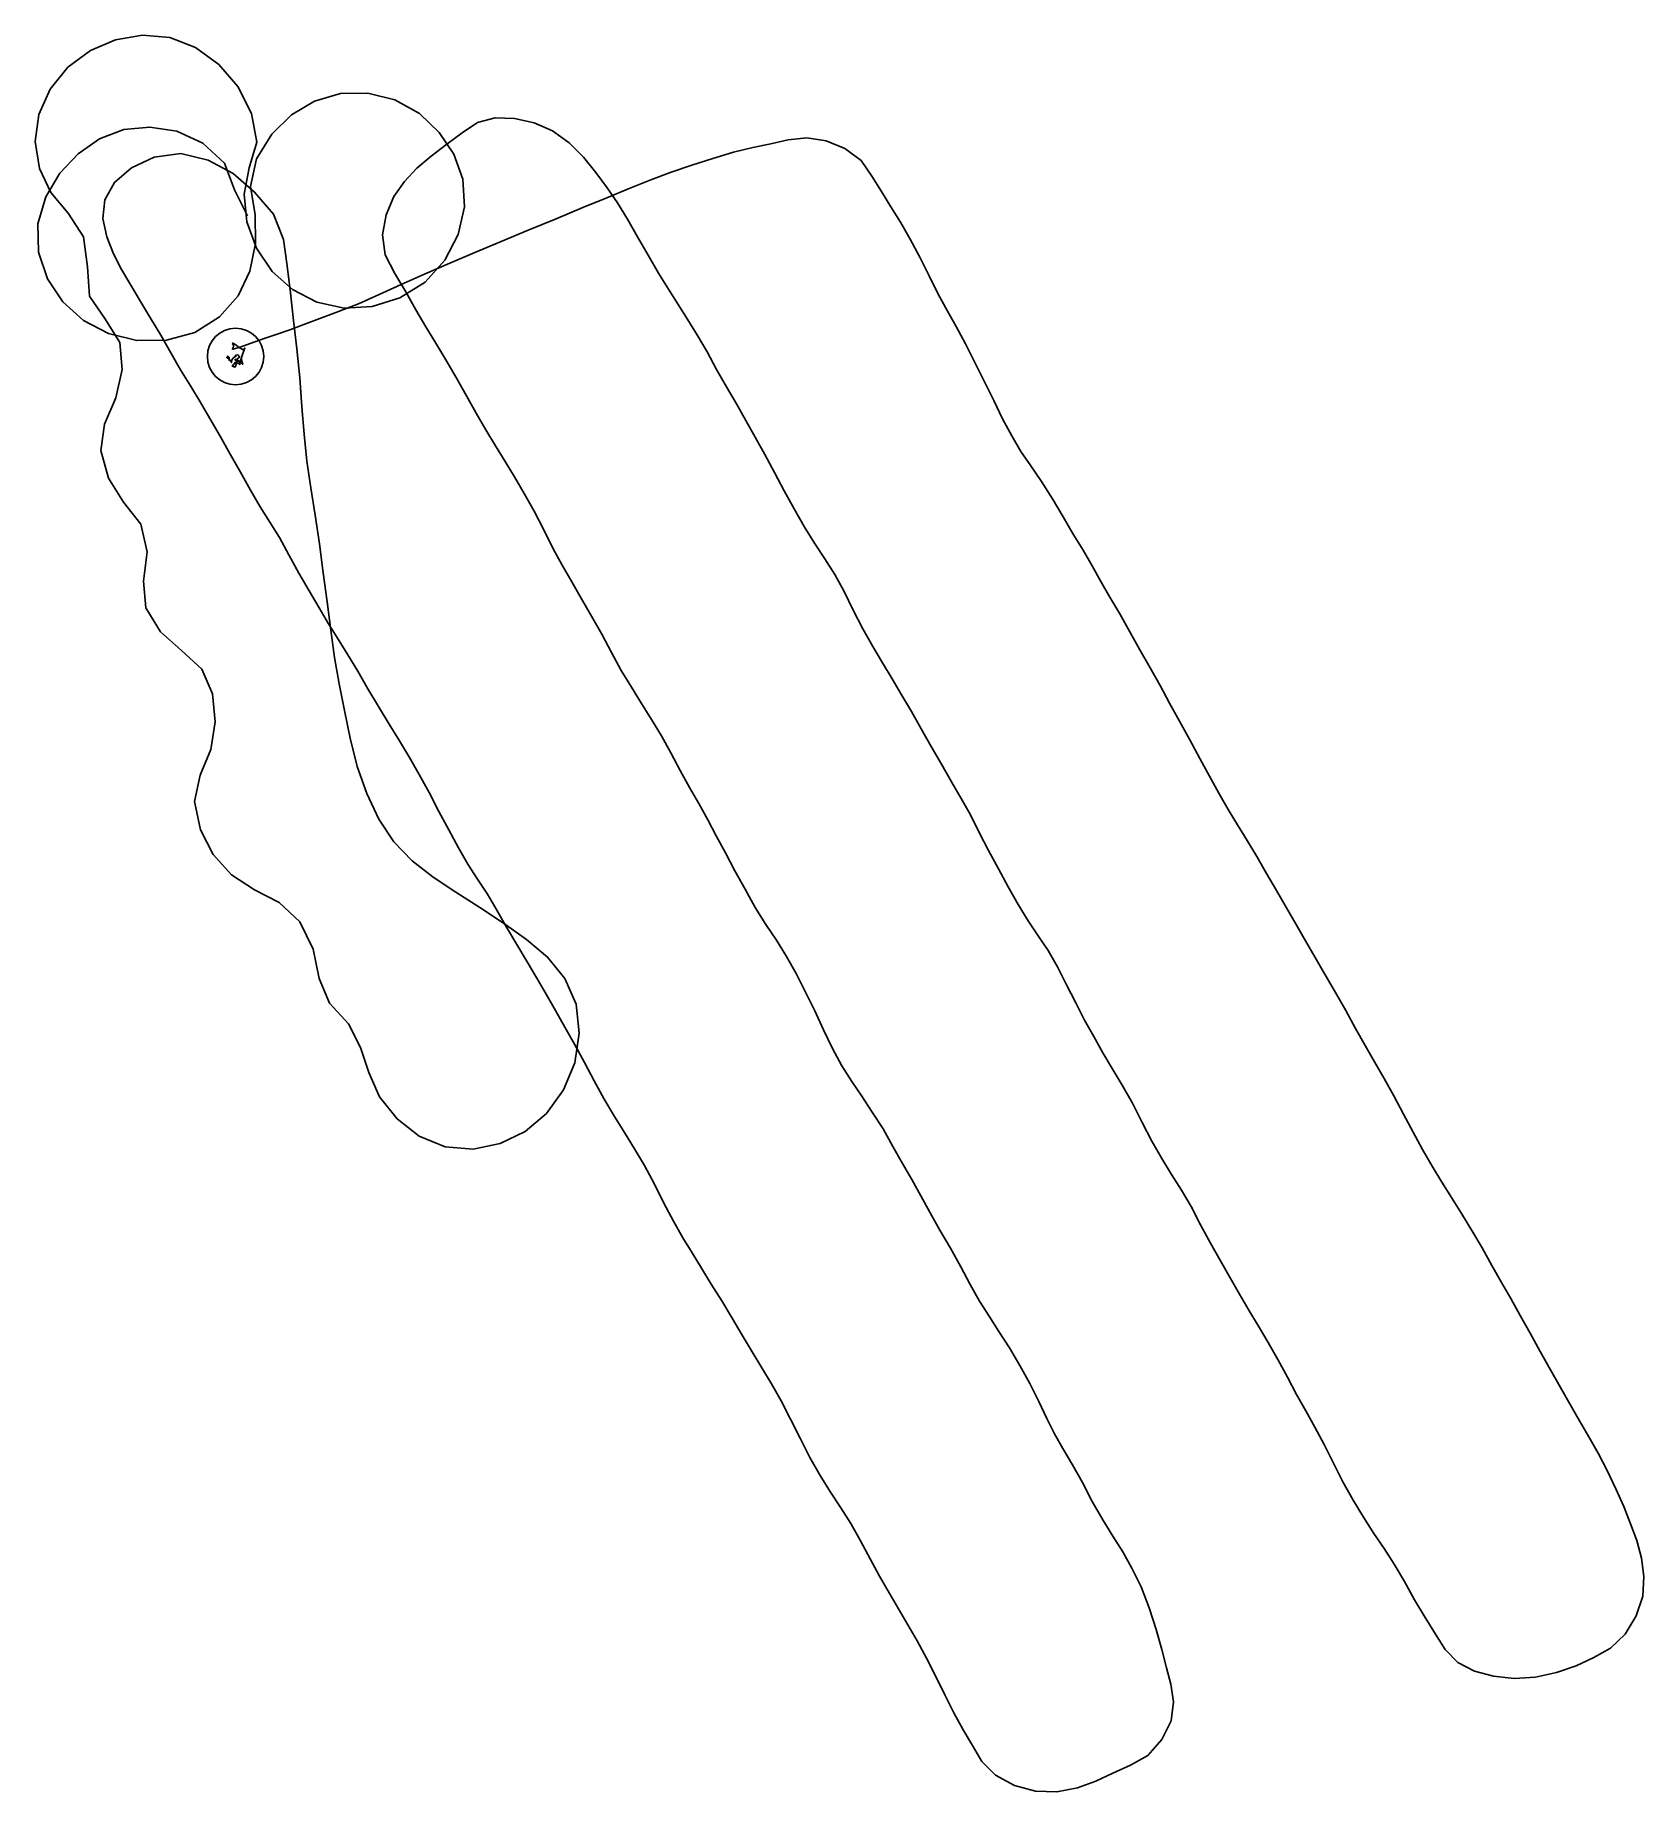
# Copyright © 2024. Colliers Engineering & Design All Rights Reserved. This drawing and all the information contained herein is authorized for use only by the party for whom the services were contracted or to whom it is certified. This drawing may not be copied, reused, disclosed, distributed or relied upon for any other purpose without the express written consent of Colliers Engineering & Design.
# Model space of a CAD drawing. Extents: x 651772 to 654117, y 1374840 to 1377402.
import ezdxf

# ---------------------------------------------------------------- set-up
doc = ezdxf.new("R2010")
doc.units = 0
doc.header["$MEASUREMENT"] = 0
doc.layers.add('_PATH', color=7, linetype='Continuous', true_color=0xcfffbc)

msp = doc.modelspace()

# ---------------------------------------------------------------- linework, layer by layer
at = {"layer": '_PATH', "elevation": 0.351, "flags": 128}
msp.add_lwpolyline([(652081.143, 1377138.785), (652062.302, 1377176.443), (652047.533, 1377215.589), (652016.094, 1377244.724), (651978.139, 1377261.84), (651938.91, 1377268.13), (651900.731, 1377264.296), (651865.346, 1377250.698), (651834.142, 1377229.179), (651807.762, 1377200.873), (651787.135, 1377166.108), (651775.739, 1377126.897), (651776.744, 1377085.391), (651789.522, 1377046.782), (651812.014, 1377013.402), (651842.105, 1376986.164), (651878.669, 1376966.896), (651919.839, 1376956.595), (651962.947, 1376957.027), (652004.393, 1376968.638), (652040.217, 1376991.33), (652067.436, 1377021.86), (652084.727, 1377057.999), (652093.07, 1377098.169), (652092.355, 1377139.837), (652085.699, 1377181.284), (652094.504, 1377221.819), (652116.842, 1377257.903), (652145.574, 1377286.032), (652178.865, 1377306.035), (652216.765, 1377317.023), (652256.672, 1377317.711), (652296.097, 1377307.815), (652331.839, 1377287.837), (652360.767, 1377260.331), (652382.096, 1377228.382), (652395.306, 1377191.825), (652397.567, 1377151.502), (652388.389, 1377111.141), (652368.919, 1377073.925), (652340.114, 1377041.928), (652303.503, 1377018.935), (652263.084, 1377006.372), (652222.013, 1377004.029), (652182.547, 1377012.702), (652147.016, 1377031.115), (652117.211, 1377057.311), (652094.15, 1377091.297), (652080.078, 1377130.068), (652076.365, 1377169.978), (652083.455, 1377208.519), (652094.85, 1377245.952), (652087.06, 1377287.818), (652067.019, 1377327.379), (652039.311, 1377359.485), (652005.542, 1377384.055), (651968.122, 1377398.702), (651928.174, 1377402.108), (651888.988, 1377395.303), (651852.11, 1377379.49), (651819.478, 1377355.622), (651793.646, 1377323.49), (651776.935, 1377286.157), (651771.605, 1377246.793), (651777.968, 1377207.745), (651794.507, 1377172.43), (651819.564, 1377142.298), (651842.043, 1377108.057), (651847.784, 1377064.226), (651850.944, 1377021.292), (651874.287, 1376987.421), (651895.094, 1376953.699), (651898.638, 1376914.547), (651889.373, 1376873.273), (651872.882, 1376834.773), (651867.346, 1376796.323), (651878.54, 1376756.144), (651900.492, 1376720.857), (651925.489, 1376688.734), (651934.729, 1376648.567), (651929.8, 1376605.737), (651932.893, 1376566.774), (651954.444, 1376531.899), (651984.778, 1376504.537), (652014.432, 1376477.654), (652030.223, 1376441.38), (652034.196, 1376400.476), (652027.987, 1376360.363), (652012.416, 1376323.088), (652003.99, 1376284.621), (652012.799, 1376243.338), (652031.049, 1376207.236), (652058.117, 1376177.705), (652091.373, 1376155.84), (652127.216, 1376137.347), (652157.437, 1376108.832), (652176.968, 1376068.934), (652185.8, 1376026.384), (652200.869, 1375990.304), (652228.741, 1375960.328), (652246.193, 1375925.928), (652258.091, 1375889.497), (652273.615, 1375853.756), (652299.427, 1375821.72), (652331.638, 1375796.271), (652369.614, 1375781.014), (652410.109, 1375777.385), (652449.795, 1375785.527), (652485.962, 1375803.19), (652517.343, 1375829.705), (652541.863, 1375863.962), (652558.451, 1375903.592), (652564.953, 1375946.537), (652560.64, 1375988.791), (652544.027, 1376026.477), (652518.871, 1376057.564), (652487.964, 1376083.252), (652454.656, 1376107.289), (652419.944, 1376130.067), (652385.1, 1376152.121), (652351.872, 1376174.262), (652321.425, 1376198.02), (652294.757, 1376225.838), (652272.94, 1376258.683), (652255.321, 1376295.988), (652241.28, 1376335.688), (652230.756, 1376376.734), (652222.692, 1376417.155), (652215.038, 1376455.85), (652208.157, 1376494.701), (652202.667, 1376534.468), (652197.57, 1376575.655), (652191.768, 1376617.919), (652186.07, 1376660.327), (652179.684, 1376701.981), (652173.772, 1376742.154), (652167.848, 1376781.009), (652163.716, 1376819.957), (652160.652, 1376860.072), (652157.574, 1376902.514), (652153.184, 1376944.624), (652148.369, 1376985.962), (652143.939, 1377026.305), (652138.94, 1377065.493), (652133.783, 1377104.299), (652118.959, 1377140.874), (652091.665, 1377173.305), (652060.217, 1377200.236), (652024.119, 1377219.561), (651984.219, 1377229.254), (651945.33, 1377224.185), (651912.098, 1377208.543), (651887.504, 1377187.249), (651873.187, 1377161.975), (651870.164, 1377134.56), (651876.222, 1377107.967), (651885.674, 1377083.219), (651897.356, 1377060.247), (651911.024, 1377037.242), (651925.177, 1377013.473), (651939.631, 1376989.254), (651954.897, 1376964.365), (651969.366, 1376938.844), (651983.559, 1376914.202), (651997.974, 1376890.91), (652012.212, 1376867.435), (652026.412, 1376842.961), (652041.169, 1376817.245), (652056.12, 1376791.025), (652071.121, 1376764.643), (652085.617, 1376738.421), (652099.908, 1376714.309), (652113.991, 1376692.009), (652127.723, 1376669.283), (652141.631, 1376644.129), (652156.297, 1376617.634), (652171.014, 1376591.605), (652185.532, 1376567.007), (652199.536, 1376543.706), (652213.298, 1376521.06), (652227.442, 1376498.602), (652242.125, 1376474.566), (652256.935, 1376448.807), (652272.276, 1376422.886), (652287.662, 1376397.261), (652302.707, 1376372.804), (652317.364, 1376348.863), (652331.571, 1376323.824), (652345.961, 1376297.599), (652360.207, 1376270.108), (652374.797, 1376242.943), (652388.732, 1376216.895), (652402.699, 1376193.234), (652416.841, 1376171.012), (652431.064, 1376149.128), (652444.972, 1376126.168), (652459.085, 1376101.336), (652473.987, 1376075.834), (652489.042, 1376050.701), (652502.969, 1376026.769), (652516.713, 1376003.466), (652530.146, 1375979.715), (652543.945, 1375955.454), (652558.304, 1375930.383), (652572.455, 1375903.966), (652586.847, 1375877.22), (652601.489, 1375850.541), (652616.224, 1375825.07), (652630.871, 1375801.586), (652645.669, 1375778.143), (652660.37, 1375753.45), (652674.67, 1375726.512), (652688.465, 1375698.621), (652702.428, 1375672.435), (652715.931, 1375648.206), (652729.567, 1375626.076), (652743.384, 1375603.803), (652757.518, 1375580.606), (652772.7, 1375556.402), (652787.799, 1375531.142), (652802.736, 1375506.089), (652817.118, 1375481.877), (652831.344, 1375458.636), (652845.447, 1375435.473), (652859.282, 1375410.523), (652873.042, 1375383.683), (652887.075, 1375355.796), (652901.429, 1375328.031), (652916.058, 1375301.675), (652931.21, 1375277.294), (652946.368, 1375254.409), (652960.911, 1375231.342), (652975.282, 1375206.355), (652989.049, 1375180.113), (653002.682, 1375154.565), (653016.713, 1375130.361), (653030.471, 1375106.939), (653044.135, 1375083.891), (653057.654, 1375060.225), (653071.356, 1375035.152), (653084.718, 1375008.618), (653098.163, 1374981.725), (653111.345, 1374955.387), (653124.863, 1374930.894), (653138.396, 1374907.706), (653152.031, 1374884.43), (653171.76, 1374864.463), (653199.667, 1374849.694), (653230.347, 1374841.171), (653261.602, 1374840.197), (653291.404, 1374845.887), (653318.36, 1374855.574), (653343.116, 1374867.282), (653368.705, 1374878.965), (653394.22, 1374893.202), (653414.589, 1374916.398), (653427.856, 1374943.558), (653431.267, 1374971.334), (653427.495, 1374997.049), (653421.371, 1375021.29), (653414.615, 1375047.625), (653406.112, 1375076.933), (653396.03, 1375108.711), (653384.368, 1375139.439), (653370.879, 1375166.502), (653357.462, 1375190.368), (653343.191, 1375213.075), (653328.377, 1375237.124), (653313.109, 1375263.649), (653298.595, 1375291.231), (653284.105, 1375317.327), (653270.073, 1375341.026), (653257.862, 1375362.37), (653246.725, 1375384.616), (653235.306, 1375409.519), (653222.091, 1375435.641), (653207.318, 1375461.875), (653192.295, 1375487.565), (653177.022, 1375511.714), (653162.762, 1375534.17), (653148.591, 1375556), (653135.021, 1375579.9), (653121.304, 1375606.023), (653106.171, 1375633.071), (653090.727, 1375659.376), (653076.572, 1375684.548), (653063.127, 1375709.324), (653049.796, 1375733.315), (653036.103, 1375756.712), (653022.396, 1375781.318), (653007.917, 1375806.917), (652992.068, 1375831.364), (652977.097, 1375854.67), (652962.677, 1375876.262), (652947.977, 1375898.927), (652934.249, 1375924.251), (652921.329, 1375951.309), (652908.289, 1375978.983), (652894.849, 1376006.614), (652881.363, 1376033.456), (652867.324, 1376058.584), (652852.548, 1376082.234), (652836.872, 1376105.118), (652821.592, 1376129.906), (652806.717, 1376156.751), (652791.869, 1376183.572), (652778.083, 1376209.769), (652764.802, 1376234.388), (652752.337, 1376257.888), (652739.393, 1376281.357), (652725.74, 1376305.043), (652712.189, 1376329.909), (652698.444, 1376355.404), (652684.807, 1376380.379), (652670.382, 1376404.017), (652655.609, 1376427.333), (652640.939, 1376451.144), (652626.339, 1376475.742), (652611.801, 1376501.717), (652597.687, 1376528.72), (652582.945, 1376554.846), (652568.219, 1376580.257), (652553.946, 1376604.925), (652540.142, 1376629.065), (652526.636, 1376654.075), (652513.279, 1376680.586), (652499.176, 1376707.72), (652484.81, 1376733.61), (652470.754, 1376757.726), (652456.852, 1376780.495), (652442.66, 1376803.269), (652428.632, 1376826.514), (652414.728, 1376850.902), (652400.525, 1376876.294), (652385.464, 1376902.616), (652370.68, 1376928.58), (652356.049, 1376953.11), (652341.495, 1376976.926), (652326.835, 1377001.579), (652312.006, 1377027.544), (652296.306, 1377054.317), (652282.009, 1377081.654), (652278.011, 1377111.097), (652283.406, 1377140.248), (652294.739, 1377166.603), (652310.102, 1377188.756), (652328.021, 1377207.924), (652348.958, 1377225.811), (652371.68, 1377243.327), (652394.209, 1377259.733), (652416.54, 1377274.588), (652442.3, 1377281.676), (652470.682, 1377280.528), (652499.485, 1377274.277), (652526.149, 1377262.455), (652550.254, 1377245.051), (652571.27, 1377224.034), (652589.361, 1377201.784), (652605.48, 1377179.413), (652620.659, 1377157.48), (652635.478, 1377133.822), (652650.105, 1377107.876), (652665.47, 1377081.171), (652680.502, 1377055.102), (652694.992, 1377031.461), (652709.465, 1377009.269), (652723.557, 1376986.991), (652737.33, 1376963.927), (652751.454, 1376940.111), (652765.246, 1376914.729), (652779.899, 1376889.004), (652794.137, 1376864.305), (652807.903, 1376840.205), (652821.46, 1376815.757), (652835.432, 1376790.604), (652849.566, 1376764.377), (652863.91, 1376737.474), (652878.165, 1376711.32), (652892.866, 1376685.636), (652908.116, 1376661.291), (652923.101, 1376638.373), (652937.794, 1376615.707), (652951.042, 1376590.677), (652964.432, 1376563.486), (652978.617, 1376536.215), (652992.988, 1376510.619), (653007.231, 1376486.545), (653021.323, 1376463.158), (653035.09, 1376439.948), (653049.265, 1376415.907), (653063.549, 1376390.608), (653078.27, 1376364.624), (653093.432, 1376338.746), (653107.621, 1376313.375), (653121.79, 1376289.056), (653135.371, 1376264.814), (653148.313, 1376239.471), (653161.724, 1376213.055), (653176.108, 1376186.291), (653190.635, 1376160.023), (653205.199, 1376134.455), (653219.7, 1376110.589), (653234.14, 1376088.364), (653248.612, 1376066.992), (653262.105, 1376043.337), (653275.458, 1376017.336), (653288.832, 1375990.948), (653301.933, 1375965.701), (653315.129, 1375941.637), (653328.28, 1375918.163), (653342.209, 1375895.021), (653356.721, 1375870.665), (653371.488, 1375844.338), (653385.914, 1375816.504), (653400.046, 1375789.362), (653414.343, 1375764.054), (653428.634, 1375740.527), (653442.971, 1375717.726), (653457.213, 1375694.049), (653471.044, 1375667.27), (653485.443, 1375640.172), (653499.975, 1375614.576), (653513.9, 1375589.733), (653527.601, 1375565.875), (653541.559, 1375542.631), (653555.425, 1375519.433), (653569.523, 1375495.716), (653583.608, 1375470.628), (653597.699, 1375444.884), (653610.924, 1375419.88), (653624.554, 1375395.996), (653637.749, 1375371.96), (653651.134, 1375346.609), (653664.823, 1375319.706), (653678.592, 1375292.314), (653693.223, 1375265.656), (653708.532, 1375240.651), (653723.639, 1375217.123), (653738.499, 1375194.959), (653753.263, 1375172.37), (653768.21, 1375147.212), (653783.058, 1375120.303), (653798.264, 1375094.55), (653813.295, 1375070.384), (653827.773, 1375047.64), (653845.842, 1375028.739), (653870.346, 1375015.991), (653898.019, 1375008.687), (653928.149, 1375005.694), (653959.391, 1375007.557), (653990.131, 1375014.509), (654018.59, 1375024.091), (654044.292, 1375036.014), (654068.8, 1375049.55), (654090.292, 1375070.066), (654106.121, 1375096.859), (654115.766, 1375125.475), (654117.334, 1375154.251), (654113.739, 1375181.19), (654106.947, 1375206.618), (654098.072, 1375231.026), (654088.286, 1375256.247), (654076.568, 1375282.297), (654064.06, 1375308.748), (654050.634, 1375333.936), (654037.032, 1375357.846), (654023.689, 1375381.144), (654010.01, 1375405.04), (653995.813, 1375429.719), (653981.044, 1375455.679), (653965.946, 1375482.509), (653951.397, 1375509.229), (653936.826, 1375534.93), (653923.21, 1375559.526), (653909.68, 1375583.138), (653895.771, 1375607.758), (653881.379, 1375633.419), (653866.547, 1375658.805), (653851.621, 1375683.482), (653836.948, 1375706.834), (653822.631, 1375729.482), (653808.562, 1375752.589), (653794.783, 1375776.751), (653780.889, 1375802.412), (653766.743, 1375828.636), (653752.943, 1375855.243), (653738.735, 1375880.45), (653724.651, 1375904.615), (653710.859, 1375928.495), (653696.831, 1375953.477), (653682.686, 1375979.517), (653667.483, 1376005.8), (653652.581, 1376031.936), (653637.911, 1376056.966), (653623.832, 1376081.253), (653610.306, 1376105.139), (653596.049, 1376129.431), (653581.5, 1376154.538), (653567.11, 1376179.582), (653552.839, 1376204.308), (653538.757, 1376227.655), (653524.891, 1376250.218), (653511.3, 1376272.836), (653497.775, 1376296.733), (653484.019, 1376321.474), (653469.889, 1376347.24), (653455.074, 1376374.419), (653440.142, 1376401.778), (653425.87, 1376428.071), (653412.04, 1376453.624), (653397.389, 1376479.27), (653382.563, 1376505.514), (653367.755, 1376532.045), (653353.18, 1376558.223), (653338.85, 1376582.505), (653325.428, 1376605.377), (653312.717, 1376627.962), (653299.686, 1376650.91), (653285.358, 1376674.409), (653270.39, 1376699.723), (653255.131, 1376726.092), (653238.965, 1376751.272), (653223.395, 1376774.038), (653209.046, 1376795.042), (653195.635, 1376817.668), (653182.331, 1376842.757), (653169.71, 1376869.24), (653155.804, 1376896.686), (653141.865, 1376924.897), (653128.073, 1376952.108), (653114.473, 1376977.151), (653101.381, 1377000.433), (653088.404, 1377024.563), (653075.113, 1377050.958), (653061.702, 1377078.436), (653047.288, 1377104.643), (653033.177, 1377129.16), (653019.216, 1377151.84), (653005.564, 1377173.943), (652991.741, 1377196.318), (652976.115, 1377219.075), (652952.422, 1377236.684), (652924.897, 1377248.087), (652896.606, 1377252.171), (652869.429, 1377249.182), (652844.126, 1377243.357), (652818.051, 1377238.217), (652789.833, 1377231.531), (652759.964, 1377222.426), (652729.353, 1377212.393), (652699.17, 1377202.502), (652669.303, 1377190.884), (652637.811, 1377178.35), (652605.314, 1377164.939), (652570.392, 1377150.727), (652531.194, 1377134.335), (652490.447, 1377117.567), (652451.031, 1377101.042), (652412.887, 1377085.236), (652376.27, 1377069.402), (652340.193, 1377053.808), (652305.244, 1377038.403), (652273.289, 1377023.681), (652243.128, 1377010.418), (652213.978, 1376999.137), (652186.557, 1376989.018), (652163.384, 1376979.903), (652143.223, 1376972.449), (652124.456, 1376966.104), (652107.203, 1376959.962), (652092.067, 1376954.596), (652079.745, 1376950.309), (652070.369, 1376947.247), (652063.948, 1376945.283), (652060.383, 1376944.164), (652059.211, 1376943.971), (652060.037, 1376945.654), (652061.042, 1376947.754), (652060.759, 1376950.207), (652059.568, 1376952.07), (652059.648, 1376953.126), (652062.672, 1376951.357), (652069.148, 1376946.606), (652074.729, 1376943.405), (652077.596, 1376945.199), (652077.16, 1376945.961), (652072.998, 1376933.623), (652069.582, 1376921.912), (652070.364, 1376922.176), (652064.314, 1376925.555), (652058.956, 1376919.442), (652063.139, 1376917.736), (652065.89, 1376924.593), (652064.184, 1376929.378), (652062.966, 1376928.595), (652066.128, 1376926.448), (652070.589, 1376926.78), (652072.353, 1376930.421), (652072.452, 1376928.432), (652074.347, 1376921.97), (652072.423, 1376923.911), (652068.248, 1376927.228), (652065.785, 1376928.974), (652066.418, 1376929.996), (652067.746, 1376930.979), (652069.212, 1376931.96), (652069.808, 1376932.914), (652067.184, 1376935.783), (652063.988, 1376935.227), (652063.906, 1376933.419), (652064.631, 1376933.91), (652063.764, 1376934.1), (652060.001, 1376930.774), (652057.069, 1376925.88), (652058.027, 1376924.53), (652058.585, 1376925.289), (652057.585, 1376926.31), (652056.615, 1376926.704), (652055.351, 1376928.613), (652054.444, 1376929.042), (652054.895, 1376928.308), (652055.192, 1376928.211), (652054.308, 1376928.353), (652053.601, 1376928.4), (652054.393, 1376928.561), (652054.617, 1376931.342), (652052.558, 1376934.029), (652051.805, 1376932.836), (652052.226, 1376930.857), (652053.643, 1376930.511), (652053.707, 1376931.313), (652052.106, 1376931.763), (652051.155, 1376931.588), (652051.19, 1376932.139), (652051.197, 1376932.802), (652051.202, 1376932.712), (652051.759, 1376932.632), (652051.802, 1376932.631), (652051.641, 1376932.178), (652052.015, 1376931.783), (652052.905, 1376932.488), (652052.301, 1376932.845), (652051.923, 1376931.91), (652052.552, 1376931.326), (652053.486, 1376931.833), (652053.782, 1376932.651), (652053.893, 1376932.509), (652053.881, 1376932.505), (652053.916, 1376932.512), (652053.924, 1376932.423), (652053.958, 1376932.339), (652053.999, 1376932.308), (652053.98, 1376932.321), (652053.92, 1376932.362), (652053.873, 1376932.399), (652053.847, 1376932.418), (652053.83, 1376932.413), (652053.816, 1376932.391), (652053.818, 1376932.382), (652053.822, 1376932.383), (652053.831, 1376932.378), (652053.842, 1376932.355), (652053.85, 1376932.346), (652053.85, 1376932.333), (652053.847, 1376932.326), (652053.841, 1376932.322), (652053.835, 1376932.32), (652053.825, 1376932.316), (652053.812, 1376932.305), (652053.802, 1376932.308), (652053.8, 1376932.306), (652053.81, 1376932.308), (652053.812, 1376932.305), (652053.804, 1376932.315), (652053.793, 1376932.322), (652053.789, 1376932.332), (652053.785, 1376932.335), (652053.778, 1376932.35), (652053.76, 1376932.362), (652053.745, 1376932.362), (652053.747, 1376932.365), (652053.754, 1376932.367), (652053.752, 1376932.366), (652053.747, 1376932.357), (652053.754, 1376932.347), (652053.75, 1376932.335), (652053.753, 1376932.328), (652053.761, 1376932.324), (652053.761, 1376932.316), (652053.758, 1376932.311), (652053.766, 1376932.309), (652053.766, 1376932.306), (652053.772, 1376932.301), (652053.77, 1376932.278), (652053.77, 1376932.264), (652053.771, 1376932.268), (652053.786, 1376932.261), (652053.807, 1376932.25), (652053.808, 1376932.238), (652053.816, 1376932.244), (652053.812, 1376932.268), (652053.811, 1376932.281), (652053.813, 1376932.289), (652053.805, 1376932.314), (652053.778, 1376932.429), (652053.767, 1376932.509), (652053.772, 1376932.525), (652053.78, 1376932.504), (652053.786, 1376932.502), (652053.798, 1376932.47), (652053.811, 1376932.432), (652053.821, 1376932.396), (652053.827, 1376932.365), (652053.828, 1376932.355), (652053.821, 1376932.375), (652053.815, 1376932.36), (652053.801, 1376932.388), (652053.798, 1376932.376), (652053.8, 1376932.361), (652053.804, 1376932.347), (652053.816, 1376932.375), (652053.82, 1376932.382), (652053.813, 1376932.401), (652053.812, 1376932.396), (652053.808, 1376932.391), (652053.797, 1376932.403), (652053.775, 1376932.433), (652053.77, 1376932.424), (652053.768, 1376932.41), (652053.758, 1376932.457), (652053.755, 1376932.485), (652053.751, 1376932.498), (652053.745, 1376932.493), (652053.743, 1376932.48), (652053.74, 1376932.495), (652053.734, 1376932.507), (652053.733, 1376932.501), (652053.736, 1376932.493), (652053.74, 1376932.486), (652053.743, 1376932.479), (652053.747, 1376932.474), (652053.749, 1376932.484), (652053.75, 1376932.514), (652053.752, 1376932.516), (652053.756, 1376932.513), (652053.758, 1376932.505), (652053.758, 1376932.494), (652053.754, 1376932.484), (652053.747, 1376932.475), (652053.742, 1376932.469), (652053.738, 1376932.466), (652053.738, 1376932.502), (652053.74, 1376932.511), (652053.74, 1376932.508), (652053.737, 1376932.505), (652053.734, 1376932.5), (652053.73, 1376932.496), (652053.726, 1376932.491), (652053.723, 1376932.483), (652053.72, 1376932.478), (652053.72, 1376932.474), (652053.72, 1376932.474), (652053.721, 1376932.477), (652053.723, 1376932.482), (652053.728, 1376932.491), (652053.735, 1376932.504), (652053.743, 1376932.518), (652053.749, 1376932.531), (652053.757, 1376932.54), (652053.766, 1376932.539), (652053.776, 1376932.53), (652053.784, 1376932.512), (652053.795, 1376932.492), (652053.805, 1376932.482), (652053.807, 1376932.512), (652053.822, 1376932.511), (652053.832, 1376932.493), (652053.832, 1376932.524), (652053.835, 1376932.515), (652053.837, 1376932.509), (652053.832, 1376932.557), (652053.831, 1376932.557), (652053.828, 1376932.558), (652053.825, 1376932.558), (652053.821, 1376932.558), (652053.818, 1376932.557), (652053.815, 1376932.557), (652053.813, 1376932.556), (652053.81, 1376932.556), (652053.807, 1376932.554), (652053.806, 1376932.556), (652053.805, 1376932.558), (652053.806, 1376932.559), (652053.809, 1376932.559), (652053.811, 1376932.558), (652053.811, 1376932.559), (652053.811, 1376932.557), (652053.808, 1376932.555), (652053.806, 1376932.554), (652053.805, 1376932.554), (652053.804, 1376932.555), (652053.805, 1376932.556), (652053.807, 1376932.557), (652053.808, 1376932.56), (652053.806, 1376932.563), (652053.805, 1376932.563), (652053.804, 1376932.565), (652053.801, 1376932.565), (652053.799, 1376932.563), (652053.796, 1376932.561), (652053.794, 1376932.558), (652053.795, 1376932.556), (652053.798, 1376932.557), (652053.801, 1376932.56), (652053.803, 1376932.563), (652053.805, 1376932.568), (652053.808, 1376932.576), (652053.811, 1376932.585), (652053.811, 1376932.592), (652053.812, 1376932.596), (652053.812, 1376932.596), (652053.814, 1376932.596), (652053.815, 1376932.594), (652053.814, 1376932.591), (652053.813, 1376932.586), (652053.813, 1376932.582), (652053.814, 1376932.576), (652053.815, 1376932.571), (652053.819, 1376932.565), (652053.823, 1376932.56), (652053.826, 1376932.557), (652053.828, 1376932.557), (652053.828, 1376932.556), (652053.829, 1376932.554), (652053.83, 1376932.551), (652053.83, 1376932.548), (652053.828, 1376932.548), (652053.826, 1376932.549), (652053.825, 1376932.55), (652053.824, 1376932.551), (652053.823, 1376932.552), (652053.824, 1376932.555), (652053.824, 1376932.557), (652053.825, 1376932.56), (652053.824, 1376932.563), (652053.822, 1376932.565), (652053.82, 1376932.569), (652053.818, 1376932.573), (652053.815, 1376932.575), (652053.813, 1376932.577), (652053.812, 1376932.579), (652053.813, 1376932.581), (652053.815, 1376932.583), (652053.817, 1376932.583), (652053.817, 1376932.584), (652053.817, 1376932.587), (652053.817, 1376932.591), (652053.818, 1376932.596), (652053.818, 1376932.6), (652053.815, 1376932.603), (652053.814, 1376932.607), (652053.814, 1376932.609), (652053.812, 1376932.61), (652053.81, 1376932.611), (652053.809, 1376932.612), (652053.81, 1376932.61), (652053.811, 1376932.608), (652053.813, 1376932.607), (652053.814, 1376932.604), (652053.816, 1376932.598), (652053.819, 1376932.589), (652053.824, 1376932.578), (652053.829, 1376932.567), (652053.833, 1376932.556), (652053.832, 1376932.577), (652053.83, 1376932.597), (652053.83, 1376932.593), (652053.828, 1376932.592), (652053.827, 1376932.592), (652053.827, 1376932.594), (652053.826, 1376932.597), (652053.827, 1376932.6), (652053.829, 1376932.599), (652053.833, 1376932.596), (652053.836, 1376932.588), (652053.838, 1376932.577), (652053.838, 1376932.567), (652053.838, 1376932.557), (652053.838, 1376932.551), (652053.839, 1376932.548), (652053.84, 1376932.55), (652053.839, 1376932.553), (652053.836, 1376932.559), (652053.832, 1376932.567), (652053.828, 1376932.573), (652053.827, 1376932.575), (652053.829, 1376932.578), (652053.834, 1376932.578), (652053.841, 1376932.578), (652053.845, 1376932.576), (652053.846, 1376932.575), (652053.847, 1376932.574), (652053.848, 1376932.574), (652053.847, 1376932.575), (652053.845, 1376932.579), (652053.843, 1376932.583), (652053.839, 1376932.587), (652053.835, 1376932.59), (652053.831, 1376932.594), (652053.827, 1376932.598), (652053.825, 1376932.6), (652053.825, 1376932.601), (652053.825, 1376932.601), (652053.825, 1376932.602), (652053.826, 1376932.605), (652053.827, 1376932.606), (652053.829, 1376932.605), (652053.834, 1376932.601), (652053.839, 1376932.593), (652053.844, 1376932.58), (652053.851, 1376932.566), (652053.857, 1376932.553), (652053.861, 1376932.542), (652053.861, 1376932.535), (652053.843, 1376932.584), (652053.84, 1376932.581), (652053.839, 1376932.578), (652053.838, 1376932.575), (652053.838, 1376932.572), (652053.838, 1376932.567), (652053.839, 1376932.561), (652053.842, 1376932.555), (652053.844, 1376932.552), (652053.846, 1376932.553), (652053.847, 1376932.558), (652053.846, 1376932.564), (652053.843, 1376932.57), (652053.839, 1376932.577), (652053.833, 1376932.582), (652053.83, 1376932.585), (652053.828, 1376932.589), (652053.829, 1376932.59), (652053.831, 1376932.59), (652053.832, 1376932.589), (652053.832, 1376932.588), (652053.83, 1376932.588), (652053.829, 1376932.589), (652053.827, 1376932.588), (652053.826, 1376932.584), (652053.826, 1376932.58), (652053.828, 1376932.575), (652053.828, 1376932.573), (652053.827, 1376932.571), (652053.826, 1376932.57), (652053.824, 1376932.569), (652053.822, 1376932.57), (652053.821, 1376932.571), (652053.821, 1376932.574), (652053.822, 1376932.577), (652053.822, 1376932.579), (652053.823, 1376932.581), (652053.824, 1376932.58), (652053.825, 1376932.58), (652053.827, 1376932.582), (652053.829, 1376932.587), (652053.833, 1376932.594), (652053.838, 1376932.6), (652053.842, 1376932.603), (652053.845, 1376932.605), (652053.845, 1376932.605), (652053.841, 1376932.603), (652053.838, 1376932.598), (652053.834, 1376932.593), (652053.831, 1376932.589), (652053.828, 1376932.586), (652053.826, 1376932.583), (652053.827, 1376932.581), (652053.83, 1376932.579), (652053.835, 1376932.579), (652053.84, 1376932.58), (652053.843, 1376932.583), (652053.844, 1376932.589), (652053.846, 1376932.592), (652053.849, 1376932.594), (652053.851, 1376932.594), (652053.855, 1376932.591), (652053.858, 1376932.588), (652053.86, 1376932.586), (652053.86, 1376932.584), (652053.858, 1376932.582), (652053.857, 1376932.581), (652053.856, 1376932.58), (652053.858, 1376932.576), (652053.859, 1376932.573), (652053.861, 1376932.573), (652053.864, 1376932.574), (652053.866, 1376932.574), (652053.869, 1376932.573), (652053.871, 1376932.572), (652053.871, 1376932.571), (652053.872, 1376932.569), (652053.871, 1376932.569), (652053.868, 1376932.569), (652053.866, 1376932.57), (652053.865, 1376932.569), (652053.866, 1376932.569), (652053.867, 1376932.567), (652053.869, 1376932.566), (652053.87, 1376932.565), (652053.872, 1376932.563), (652053.873, 1376932.562), (652053.872, 1376932.561), (652053.87, 1376932.561), (652053.869, 1376932.562), (652053.872, 1376932.561), (652053.877, 1376932.56), (652053.882, 1376932.557), (652053.886, 1376932.552), (652053.89, 1376932.545), (652053.894, 1376932.538), (652053.897, 1376932.53), (652053.899, 1376932.525), (652053.895, 1376932.546), (652053.889, 1376932.566), (652053.888, 1376932.563), (652053.887, 1376932.558), (652053.887, 1376932.555), (652053.887, 1376932.553), (652053.886, 1376932.552), (652053.883, 1376932.548), (652053.88, 1376932.544), (652053.879, 1376932.539), (652053.88, 1376932.537), (652053.881, 1376932.535), (652053.883, 1376932.531), (652053.883, 1376932.527), (652053.884, 1376932.525), (652053.884, 1376932.525), (652053.879, 1376932.527), (652053.873, 1376932.529), (652053.866, 1376932.531), (652053.86, 1376932.535), (652053.857, 1376932.539), (652053.858, 1376932.541), (652053.859, 1376932.542), (652053.861, 1376932.541), (652053.863, 1376932.54), (652053.865, 1376932.541), (652053.864, 1376932.543), (652053.863, 1376932.547), (652053.862, 1376932.549), (652053.861, 1376932.555), (652053.861, 1376932.56), (652053.86, 1376932.566), (652053.858, 1376932.569), (652053.859, 1376932.571), (652053.861, 1376932.57), (652053.863, 1376932.567), (652053.863, 1376932.563), (652053.863, 1376932.561), (652053.863, 1376932.56), (652053.862, 1376932.56)], dxfattribs=at)
at = {"layer": 'Defpoints', "color": 1}
msp.add_circle((652063.906, 1376933.419, 158.748), 41.168, dxfattribs=at)

doc.saveas('drawing.dxf')
